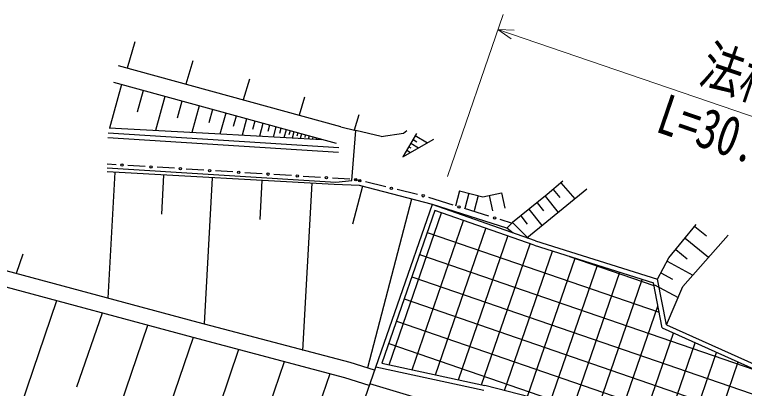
# Model space of a CAD drawing. Units: millimetres, scale not verified. Extents: x 40000 to 680000, y 20000 to 380000.
# Drawn here: x 385321 to 431883, y 318352 to 342218 of the extents above; entities that cross this region are included whole.
import ezdxf
from ezdxf.enums import TextEntityAlignment as Align

# ---------------------------------------------------------------- set-up
doc = ezdxf.new("R2010")
doc.units = ezdxf.units.MM
doc.header["$LTSCALE"] = 1000
doc.layers.add('M-BGD', color=7, linetype='Continuous', lineweight=25)
doc.layers.add('M-STR-HTXT', color=7, linetype='Continuous', lineweight=13)
doc.styles.add('ＭＳ ゴシック', font='')
doc.styles.get('ＭＳ ゴシック').set_extended_font_data('MS Gothic')

msp = doc.modelspace()

# ---------------------------------------------------------------- linework, layer by layer
at = {"layer": 'M-BGD'}
for p, q in [((392998, 340470), (392500, 338791)), ((396689, 339268), (396245, 337771)), ((406142, 335046), (391951, 338940)), ((400298, 338093), (399907, 336774)), ((392142, 337747), (391381, 334974)), ((405851, 333985), (391659, 337879)), ((393528, 337367), (393148, 335980)), ((394915, 336986), (394319, 334814)), ((396001, 336688), (395703, 335602)), ((403826, 336944), (403487, 335800)), ((397087, 336390), (396620, 334689)), ((397937, 336157), (397704, 335306)), ((398788, 335923), (398422, 334590)), ((399455, 335740), (399272, 335074)), ((407275, 335821), (406987, 334847)), ((400121, 335557), (399834, 334510)), ((400645, 335413), (400501, 334890)), ((401169, 335270), (400943, 334447)), ((398104, 334608), (391364, 334975)), ((401580, 335157), (401467, 334745)), ((401991, 335044), (401814, 334398)), ((402315, 334955), (402226, 334632)), ((402638, 334867), (402498, 334359)), ((402892, 334797), (402822, 334543)), ((406142, 335046), (407099, 334816)), ((406827, 331621), (407099, 334816)), ((408705, 334437), (407099, 334816)), ((410140, 334637), (410344, 334821)), ((405978, 333412), (391274, 334347)), ((405997, 333711), (391293, 334647)), ((404927, 334221), (398104, 334608)), ((403145, 334727), (403036, 334328)), ((403387, 334661), (403332, 334462)), ((403628, 334595), (403547, 334299)), ((403869, 334529), (403828, 334381)), ((404110, 334463), (404057, 334271)), ((404351, 334396), (404325, 334300)), ((404592, 334330), (404568, 334242)), ((408705, 334437), (410140, 334637)), ((410963, 334620), (410089, 333138)), ((410887, 334492), (411661, 334036)), ((404833, 334264), (404821, 334220)), ((410089, 333138), (412059, 334263)), ((410597, 333999), (411089, 333709)), ((410742, 334245), (410988, 334100)), ((410343, 333568), (410589, 333423)), ((410470, 333784), (410593, 333711)), ((391794, 332635), (391236, 332670)), ((393658, 332519), (392542, 332589)), ((395523, 332403), (394407, 332472)), ((405701, 331370), (391221, 332174)), ((391236, 332431), (405814, 331523)), ((391720, 332147), (391275, 324118)), ((397387, 332286), (396271, 332356)), ((399252, 332170), (398136, 332239)), ((401117, 332053), (400001, 332123)), ((402981, 331937), (401865, 332007)), ((394825, 331974), (394687, 329478)), ((397930, 331802), (397411, 322466)), ((401103, 331626), (400964, 329130)), ((404846, 331820), (403730, 331890)), ((406710, 331704), (405594, 331774)), ((405814, 331523), (406827, 331621)), ((406978, 331705), (407450, 331597)), ((409001, 331222), (407708, 331534)), ((420290, 331583), (419309, 330725)), ((404275, 331450), (403683, 320777)), ((407320, 331315), (405701, 331370)), ((407513, 331265), (406879, 328846)), ((411985, 330092), (407320, 331315)), ((418007, 327966), (421824, 331083)), ((420166, 331475), (421057, 330457)), ((411023, 330735), (409730, 331046)), ((413698, 330966), (413453, 329996)), ((413698, 330966), (415196, 330588)), ((414297, 330815), (414052, 329845)), ((414896, 330664), (414652, 329694)), ((415196, 330588), (416378, 330846)), ((415590, 330674), (415803, 329697)), ((416378, 330846), (416591, 329869)), ((419309, 330725), (417098, 328954)), ((419172, 330615), (419994, 329589)), ((419672, 331042), (420105, 330547)), ((410654, 330441), (407829, 319661)), ((413308, 330053), (411746, 330536)), ((418654, 330200), (419069, 329682)), ((411952, 330094), (404538, 308702)), ((412137, 329711), (408758, 319960)), ((418557, 327773), (411952, 330094)), ((416735, 328587), (411985, 330092)), ((418462, 327489), (412137, 329711)), ((415587, 329348), (414025, 329831)), ((418136, 329785), (418966, 328749)), ((409214, 319862), (412555, 329565)), ((417611, 329365), (418031, 328839)), ((397039, 322566), (372555, 329158)), ((410690, 319543), (413970, 329067)), ((417085, 328885), (416303, 329126)), ((417098, 328954), (416735, 328587)), ((417087, 328942), (418045, 327997)), ((427071, 326685), (428807, 328810)), ((411653, 328314), (426441, 323222)), ((412167, 319224), (415385, 328570)), ((417135, 328273), (416735, 328587)), ((428716, 328699), (429465, 328086)), ((396706, 321593), (372222, 328185)), ((413644, 318904), (416800, 328073)), ((427945, 324848), (430855, 328143)), ((428103, 327949), (429602, 326724)), ((415120, 318585), (418216, 327575)), ((418462, 327489), (426073, 325094)), ((418557, 327773), (426333, 325326)), ((385849, 326931), (385426, 325693)), ((411162, 326897), (432549, 319532)), ((416580, 318219), (419644, 327117)), ((427513, 327226), (428235, 326635)), ((418038, 317845), (421075, 326666)), ((420725, 326777), (426107, 324924)), ((426333, 325326), (427071, 326685)), ((426958, 326479), (428599, 325588)), ((419495, 317471), (422507, 326216)), ((410670, 325479), (434232, 317366)), ((420953, 317096), (423938, 325766)), ((426550, 325725), (427303, 325316)), ((422411, 316722), (425369, 325315)), ((426639, 322210), (426073, 325094)), ((426904, 322420), (426333, 325326)), ((426141, 324972), (427648, 324154)), ((426904, 322420), (427945, 324848)), ((387997, 323938), (384614, 314047)), ((410179, 324062), (434998, 315516)), ((390900, 323157), (389281, 318421)), ((423826, 316225), (426366, 323602)), ((393803, 322375), (390425, 312495)), ((406733, 320008), (397039, 322566)), ((409688, 322645), (435139, 313881)), ((426639, 322210), (432515, 319575)), ((426904, 322420), (432707, 319819)), ((425200, 315609), (427362, 321886)), ((396706, 321593), (395177, 317122)), ((406400, 319035), (396706, 321593)), ((399614, 320826), (396241, 310962)), ((409197, 321227), (421901, 316853)), ((426575, 314993), (428736, 321270)), ((427949, 314377), (430110, 320654)), ((402523, 320058), (400943, 315440)), ((408285, 319515), (406733, 320008)), ((408758, 319960), (415325, 318541)), ((429323, 313761), (431484, 320038)), ((408363, 319739), (415256, 318249)), ((405431, 319291), (402064, 309447)), ((407949, 318543), (406400, 319035)), ((414699, 316643), (407987, 318652)), ((423130, 316538), (415325, 318541))]:
    msp.add_line(p, q, dxfattribs=at)
for centre in [(392168, 332612), (394033, 332496), (395897, 332379), (397762, 332263), (399626, 332146), (401491, 332030), (403355, 331914), (405220, 331797), (407084, 331681), (407344, 331622), (409366, 331134), (411388, 330647), (413666, 329942), (415945, 329237)]:
    msp.add_circle(centre, 75, dxfattribs=at)
at = {"layer": 'M-STR-HTXT'}
for p, q in [((412942, 331883), (416483, 342218)), ((416159, 341272), (444885, 331429))]:
    msp.add_line(p, q, dxfattribs=at)
msp.add_lwpolyline([(417012, 340676), (416159, 341272), (417197, 341217)], dxfattribs=at)

# ---------------------------------------------------------------- texts
at = {"layer": 'M-STR-HTXT', "style": 'ＭＳ ゴシック', "width": 0.75}
for s, p in [('法枠', (428628, 337213)), ('L=30.5', (425877, 334047))]:
    msp.add_text(s, height=2566, rotation=341.1, dxfattribs=at).set_placement(p, align=Align.BOTTOM_LEFT)

doc.saveas('drawing.dxf')
